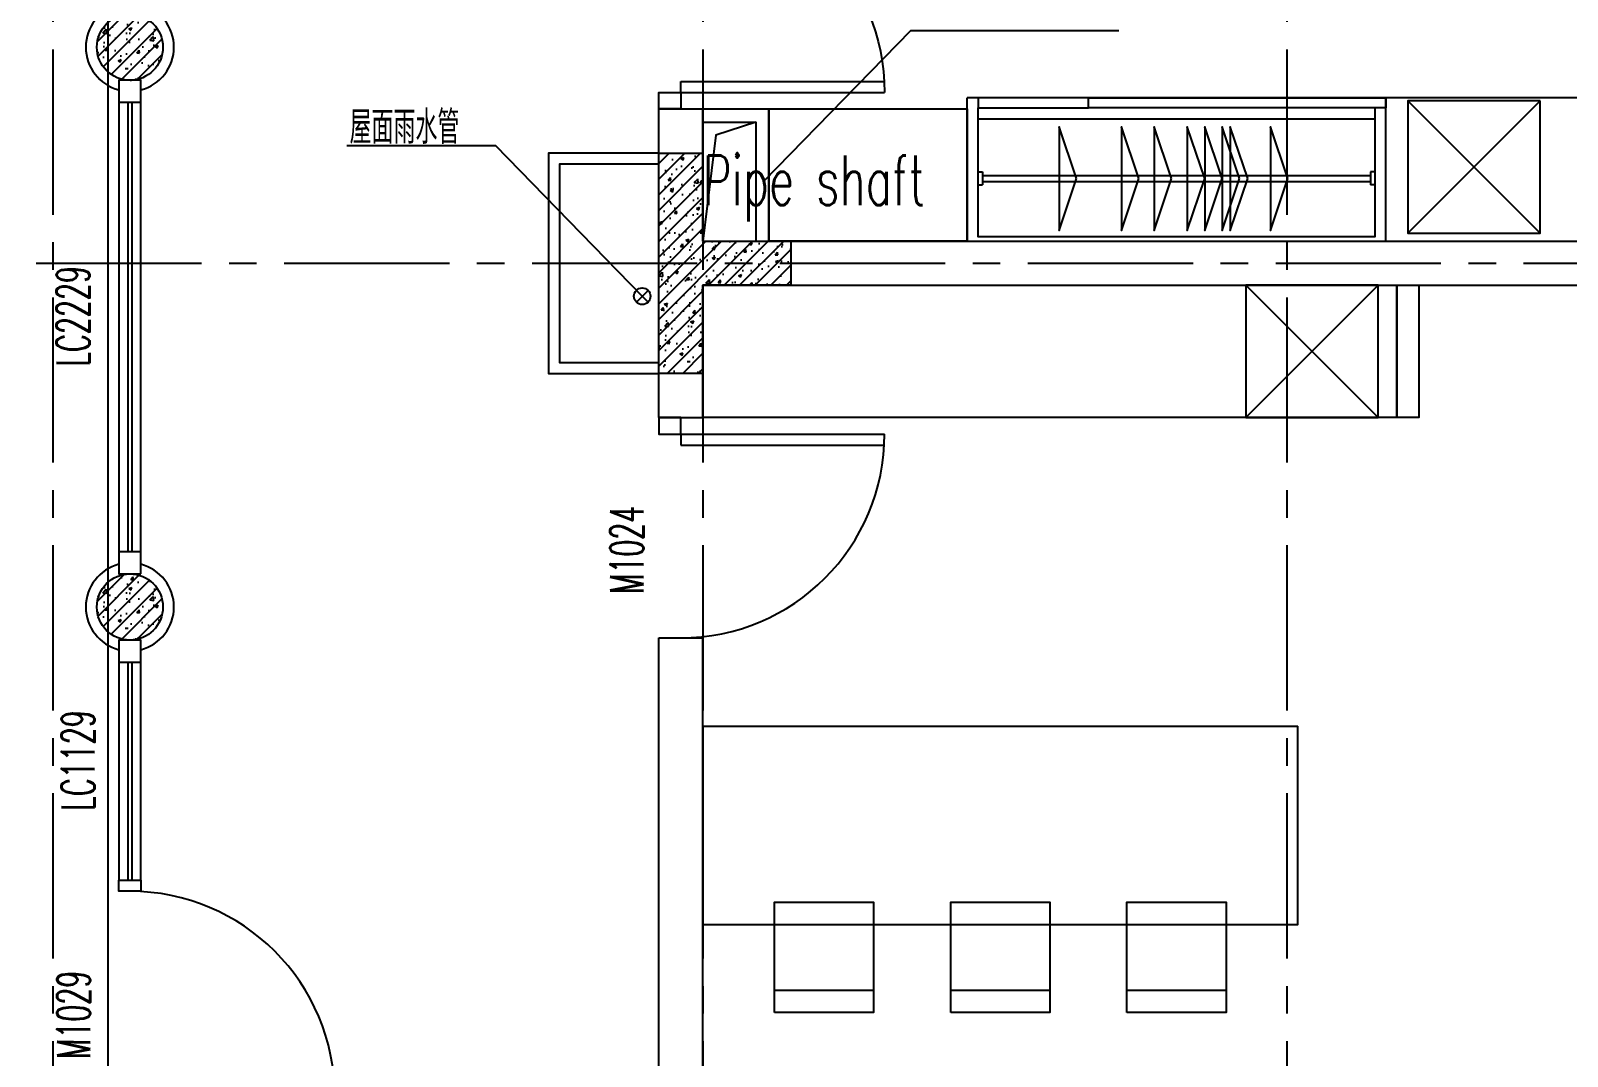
# Model space of a CAD drawing. Extents: x -336292 to -293591, y 7462 to 68263.
# Drawn here: x -328320 to -321346, y 30081 to 34735 of the extents above; entities that cross this region are included whole.
import ezdxf

# ---------------------------------------------------------------- set-up
doc = ezdxf.new("R2010")
doc.units = 0
doc.header["$LTSCALE"] = 1000
doc.header["$MEASUREMENT"] = 0
doc.linetypes.add('ACAD_ISO08W100', pattern=[36, 24, -3, 6, -3])
doc.linetypes.add('Plans$0$CENTER2', pattern=[1.125, 0.75, -0.125, 0.125, -0.125])
doc.layers.get('0').update_dxf_attribs({"linetype": 'CONTINUOUS'})
doc.layers.get('Defpoints').update_dxf_attribs({"linetype": 'CONTINUOUS'})
for name, color, linetype in [('A-COLUMN', 1, 'CONTINUOUS'), ('A-COLUMN-hatch', 252, 'CONTINUOUS'), ('A-DOTE', 8, 'ACAD_ISO08W100'), ('A-FIN-GRAN', 34, 'CONTINUOUS'), ('A-FUR', 251, 'CONTINUOUS'), ('A-LINE', 8, 'CONTINUOUS'), ('A-NOTE', 150, 'CONTINUOUS'), ('A-RAIN', 6, 'CONTINUOUS'), ('A-TEXT-CN', 31, 'CONTINUOUS'), ('A-WALL', 2, 'CONTINUOUS'), ('A-WINDOW', 4, 'CONTINUOUS'), ('A-WINDOW-TEXT', 93, 'CONTINUOUS'), ('Plans$0$Grid', 9, 'Plans$0$CENTER2')]:
    doc.layers.add(name, color=color, linetype=linetype)
doc.styles.add('_HZTXT', font='tjromans.shx', dxfattribs={"width": 0.7, "bigfont": 'tjhztxt.shx'})
doc.styles.add('PRC-S', font='tjromans.shx', dxfattribs={"width": 0.7, "bigfont": 'tjhztxt.shx'})
doc.styles.add('TONGJI-FONT', font='simplex.shx', dxfattribs={"width": 0.65})

# ---------------------------------------------------------------- blocks, each defined once
blk = doc.blocks.new('Grid')
at = {"layer": 'Plans$0$Grid', "color": 8}
for p, q in [((-22498.22963262349, 23319.99999610754), (-22498.22963262349, -15380.00000389246)), ((-19548.22963262349, 23319.99999610754), (-19548.22963262349, -15380.00000389246)), ((-16898.22963262349, 23319.99999610754), (-16898.22963262349, -15380.00000389246)), ((-28198.2296326235, -2400.000003892463), (8601.770367376506, -2400.000003892463))]:
    blk.add_line(p, q, dxfattribs=at)
blk = doc.blocks.new('D10')
for p, q in [((75.00000000023283, 0), (74.99999999988358, 925)), ((125.0000000001164, 0), (124.9999999998254, 923.6476599997841)), ((75.00000000023283, 0), (125.0000000001164, 0))]:
    blk.add_line(p, q)
blk.add_lwpolyline([(75.00000000023283, 0), (0, 0), (0, -99.99999999976717), (75.00000000011642, -99.99999999976717)], close=True)
blk.add_arc((75.00000000023283, 0), 925, 0, 90)
blk = doc.blocks.new('dr-1000_swing')
at = {"layer": 'A-WINDOW', "xscale": -1, "rotation": 270}
blk.add_blockref('D10', (99.99999999976717, -3.783498e-10), dxfattribs=at)
blk = doc.blocks.new('A$C052B07B1')
at = {"layer": 'A-FIN-GRAN'}
for start, end in [(104.477512185936, 255.522487814064), (284.477512185936, 75.52248781406404)]:
    blk.add_arc((2.7285e-12, 1.819e-12), 200, start, end, dxfattribs=at)
at = {"layer": 'A-WINDOW'}
for points in [[(-49.99999999999727, 250.0000000000018), (-49.99999999999727, 150.0000000000018), (50.00000000000273, 150.0000000000018), (50.00000000000273, 250.0000000000018)], [(-49.99999999999727, -149.9999999999982), (-49.99999999999727, -249.9999999999982), (50.00000000000273, -249.9999999999982), (50.00000000000273, -149.9999999999982)]]:
    blk.add_lwpolyline(points, close=True, dxfattribs=at)
blk = doc.blocks.new('Columes')
at = {"layer": 'A-COLUMN-hatch'}
h = blk.add_hatch(dxfattribs=at)
h.set_pattern_fill('钢筋混凝土', color=256, scale=20, style=0)
h.set_pattern_definition([(45, (-13779.38220149273, 9229.999999031425), (-35.35533905932737, 35.35533905932738), []), (50, (-13779.38220149273, 9229.999999031425), (143.4520365201507, -12.55042699651902), [15, -165]), (355, (-13779.38220149273, 9229.999999031425), (-27.7502667226, 150.4384267400024), [12, -132]), (100.4514, (-13767.42786549273, 9228.954131031425), (115.7018763428043, 137.8879084121907), [12.748038, -140.2284224]), (46.1842, (-13779.38220149273, 9269.999999031425), (213.4482097251289, -33.10380286580362), [22.5, -247.5]), (96.63560000000001, (-13761.59485249273, 9267.241337631425), (186.9325411097407, 194.8235741800883), [19.1220576, -210.3426]), (351.1842, (-13779.38220149273, 9269.999999031425), (186.9323890267254, 194.8237201850649), [18, -198]), (21, (-13759.38220149273, 9259.999999031425), (119.3814104236923, -80.52377813306776), [15, -165]), (326.0000000000001, (-13759.38220149273, 9259.999999031425), (48.66306638431634, 145.0300090093706), [12, -132]), (71.4514, (-13749.43375489273, 9253.289677831424), (168.044525716298, 64.50609934199048), [12.748038, -140.2284224]), (37.50000000000001, (-13779.38220149273, 9229.999999031425), (2.431971063458134, 66.5787707662623), [0, -130.4, 0, -134, 0, -132.5]), (7.499999999999999, (-13779.38220149273, 9229.999999031425), (52.61390748842972, 78.88234237647205), [0, -76.39999999999999, 0, -127.4, 0, -50.5]), (327.5, (-13823.98220149273, 9229.999999031425), (106.7644872344818, -4.51097434687596), [0, -50, 0, -156, 0, -207]), (317.5, (-13843.98220149273, 9229.999999031425), (116.6372338684772, 20.02099646646353), [0, -65, 0, -103.6, 0, -147])])
edge = h.paths.add_edge_path()
edge.add_arc((-13629.38220149273, 9379.999999031425), 150, 0, 360)
h = blk.add_hatch(dxfattribs=at)
h.set_pattern_fill('钢筋混凝土', color=256, scale=20, style=0)
h.set_pattern_definition([(45, (-11229.38219558448, 7899.999998953659), (-35.35533905932737, 35.35533905932738), []), (50, (-11229.38219558448, 7899.999998953659), (143.4520365201507, -12.55042699651902), [15, -165]), (355, (-11229.38219558448, 7899.999998953659), (-27.7502667226, 150.4384267400024), [12, -132]), (100.4514, (-11217.42785958448, 7898.954130953659), (115.7018763428043, 137.8879084121907), [12.748038, -140.2284224]), (46.1842, (-11229.38219558448, 7939.999998953659), (213.4482097251289, -33.10380286580362), [22.5, -247.5]), (96.63560000000001, (-11211.59484658448, 7937.241337553659), (186.9325411097407, 194.8235741800883), [19.1220576, -210.3426]), (351.1842, (-11229.38219558448, 7939.999998953659), (186.9323890267254, 194.8237201850649), [18, -198]), (21, (-11209.38219558448, 7929.999998953659), (119.3814104236923, -80.52377813306776), [15, -165]), (326.0000000000001, (-11209.38219558448, 7929.999998953659), (48.66306638431634, 145.0300090093706), [12, -132]), (71.4514, (-11199.43374898448, 7923.289677753659), (168.044525716298, 64.50609934199048), [12.748038, -140.2284224]), (37.50000000000001, (-11229.38219558448, 7899.999998953659), (2.431971063458134, 66.5787707662623), [0, -130.4, 0, -134, 0, -132.5]), (7.499999999999999, (-11229.38219558448, 7899.999998953659), (52.61390748842972, 78.88234237647205), [0, -76.39999999999999, 0, -127.4, 0, -50.5]), (327.5, (-11273.98219558448, 7899.999998953659), (106.7644872344818, -4.51097434687596), [0, -50, 0, -156, 0, -207]), (317.5, (-11293.98219558448, 7899.999998953659), (116.6372338684772, 20.02099646646353), [0, -65, 0, -103.6, 0, -147])])
h.paths.add_polyline_path([(-11229.38219558448, 8899.999998953659), (-11029.38219558448, 8899.999998953659), (-11029.38219558448, 8499.999998953659), (-10629.38219558448, 8499.999998953659), (-10629.38219558448, 8299.999998953659), (-11029.38219558448, 8299.999998953659), (-11029.38219558448, 7899.999998953659), (-11229.38219558448, 7899.999998953659)])
h = blk.add_hatch(dxfattribs=at)
h.set_pattern_fill('钢筋混凝土', color=256, scale=20, style=0)
h.set_pattern_definition([(45, (-13779.38220149273, 6689.999999031425), (-35.35533905932737, 35.35533905932738), []), (50, (-13779.38220149273, 6689.999999031425), (143.4520365201507, -12.55042699651902), [15, -165]), (355, (-13779.38220149273, 6689.999999031425), (-27.7502667226, 150.4384267400024), [12, -132]), (100.4514, (-13767.42786549273, 6688.954131031424), (115.7018763428043, 137.8879084121907), [12.748038, -140.2284224]), (46.1842, (-13779.38220149273, 6729.999999031425), (213.4482097251289, -33.10380286580362), [22.5, -247.5]), (96.63560000000001, (-13761.59485249273, 6727.241337631424), (186.9325411097407, 194.8235741800883), [19.1220576, -210.3426]), (351.1842, (-13779.38220149273, 6729.999999031425), (186.9323890267254, 194.8237201850649), [18, -198]), (21, (-13759.38220149273, 6719.999999031425), (119.3814104236923, -80.52377813306776), [15, -165]), (326.0000000000001, (-13759.38220149273, 6719.999999031425), (48.66306638431634, 145.0300090093706), [12, -132]), (71.4514, (-13749.43375489273, 6713.289677831424), (168.044525716298, 64.50609934199048), [12.748038, -140.2284224]), (37.50000000000001, (-13779.38220149273, 6689.999999031425), (2.431971063458134, 66.5787707662623), [0, -130.4, 0, -134, 0, -132.5]), (7.499999999999999, (-13779.38220149273, 6689.999999031425), (52.61390748842972, 78.88234237647205), [0, -76.39999999999999, 0, -127.4, 0, -50.5]), (327.5, (-13823.98220149273, 6689.999999031425), (106.7644872344818, -4.51097434687596), [0, -50, 0, -156, 0, -207]), (317.5, (-13843.98220149273, 6689.999999031425), (116.6372338684772, 20.02099646646353), [0, -65, 0, -103.6, 0, -147])])
edge = h.paths.add_edge_path()
edge.add_arc((-13629.38220149273, 6839.999999031425), 150, 0, 360)
blk.add_lwpolyline([(-11229.38219558448, 8899.999998953659), (-11029.38219558448, 8899.999998953659), (-11029.38219558448, 8499.999998953659), (-10629.38219558448, 8499.999998953659), (-10629.38219558448, 8299.999998953659), (-11029.38219558448, 8299.999998953659), (-11029.38219558448, 7899.999998953659), (-11229.38219558448, 7899.999998953659)], close=True)
for centre in [(-13629.38220149273, 9379.999999031425), (-13629.38220149273, 6839.999999031425)]:
    blk.add_circle(centre, 150)
blk = doc.blocks.new('RAIN PIPE@100x100')
for p, q in [((-26.51650429448637, -26.51650429449728), (26.51650429448637, 26.51650429449728)), ((-26.51650429448637, 26.51650429449728), (26.51650429448637, -26.51650429449728))]:
    blk.add_line(p, q)
blk.add_circle((0, 0), 37.5)

msp = doc.modelspace()

# ---------------------------------------------------------------- linework, layer by layer
at = {"layer": 'A-FIN-GRAN'}
for points in [[(-325469.5293752297, 34179.81240980745), (-325969.5293752296, 34179.81240980745), (-325969.5293752296, 33179.81240980745), (-325469.5293752297, 33179.81240980745)], [(-325469.5293752297, 34129.81240980745), (-325919.5293752296, 34129.81240980745), (-325919.5293752296, 33229.81240980745), (-325469.5293752297, 33229.81240980745)]]:
    msp.add_lwpolyline(points, dxfattribs=at)
at = {"layer": 'A-FUR'}
for p, q in [((-318269.5293700804, 34429.81241689885), (-324069.5293689901, 34429.8123940817)), ((-324069.529369124, 33779.81240980745), (-324069.5293689901, 34429.81239408169)), ((-322169.5293720204, 33779.81337119772), (-322169.529371809, 34429.81337118375)), ((-321469.5293719943, 33816.69099734344), (-322069.5293718332, 34416.69099750466)), ((-321469.5293718331, 34416.69099734344), (-322069.5293719945, 33816.69099750466)), ((-324019.5293690141, 34334.81529122901), (-322219.5293718573, 34334.81337121174)), ((-324019.7124171116, 34034.81585176461), (-323999.7124171107, 34034.81585175815)), ((-324019.5293690951, 34094.81529331567), (-323999.7124170948, 34094.81529331013)), ((-323999.7124170948, 34094.81529331013), (-323999.7124171107, 34034.81585175815)), ((-323999.5293690869, 34078.43387863257), (-322239.5293719319, 34078.43195862549)), ((-323999.5293690962, 34049.81529122342), (-322239.5293719403, 34049.81337121727)), ((-322239.5293719272, 34094.81337121727), (-322239.529371945, 34034.81392966437)), ((-322219.7124199259, 34094.81337121169), (-322239.5293719272, 34094.81337121727)), ((-322219.529371945, 34034.81392965884), (-322239.529371945, 34034.81392966437)), ((-322205.0512159315, 32979.8124078374), (-322805.0512157657, 33579.8124080041)), ((-322205.0512157657, 33579.8124078374), (-322805.0512159315, 32979.81240800317)), ((-325269.5293777203, 31579.81243097052), (-322569.5293776905, 31579.81243098542)), ((-324494.5293776905, 30379.81243097052), (-324944.5293777203, 30379.81243097052)), ((-323694.5293777054, 30379.81243100032), (-324144.5293777203, 30379.81243097052)), ((-322894.5293777054, 30379.81243097052), (-323344.5293777203, 30379.81243098542))]:
    msp.add_line(p, q, dxfattribs=at)
for points in [[(-324019.5293689901, 34429.81529121691), (-324019.5293689992, 34384.81529123087), (-323519.5293720166, 34384.81337148955), (-323519.5293720027, 34429.8133714821)], [(-322169.5293718276, 34429.81337118468), (-322169.5293718471, 34384.81337119678), (-323519.5293720166, 34384.81337148955), (-323519.5293720027, 34429.8133714821)], [(-321469.5293718331, 34416.69099734344), (-322069.5293718332, 34416.69099750466), (-322069.5293719945, 33816.69099750466), (-321469.5293719943, 33816.69099734344)], [(-323573.022639416, 34063.43195900733), (-323652.0119214335, 34298.12484345625), (-323652.0119215694, 33828.73907460498)], [(-323290.1872662378, 34063.43195892641), (-323369.1765482573, 34298.12484337532), (-323369.1765483913, 33828.73907452406)], [(-323142.4408962138, 34063.4319588844), (-323221.4301782323, 34298.12484333331), (-323221.4301783672, 33828.73907448205)], [(-322991.6855490336, 34063.43195884062), (-323070.6748310521, 34298.12484328954), (-323070.674831187, 33828.73907443827)], [(-322912.696266949, 34063.43195881734), (-322991.6855489665, 34298.12484326626), (-322991.6855491024, 33828.73907441499)], [(-322833.7069848634, 34063.43195879499), (-322912.696266881, 34298.1248432439), (-322912.6962670168, 33828.73907439264)], [(-322796.4841737736, 34063.43195878381), (-322875.4734557921, 34298.12484323366), (-322875.473455927, 33828.73907438146)], [(-322613.8436867229, 34063.43195873176), (-322692.8329687405, 34298.12484318151), (-322692.8329688754, 33828.73907432931)], [(-325269.5293750435, 33579.81241062701), (-322119.5293735533, 33579.81241684406), (-322119.5293735533, 32979.81241684406), (-325269.529375416, 32979.81240898789)], [(-322205.0512157657, 33579.8124078374), (-322805.0512157657, 33579.8124080041), (-322805.0512159315, 32979.81240800317), (-322205.0512159315, 32979.8124078374)], [(-324944.5293776905, 30279.81243098542), (-324944.5293777203, 30779.81243098542), (-324494.5293777054, 30779.81243097052), (-324494.5293777203, 30279.81243097052)], [(-324144.5293777054, 30279.81243097052), (-324144.5293777203, 30779.81243097052), (-323694.5293777054, 30779.81243095562), (-323694.5293777054, 30279.81243095562)], [(-323344.5293776905, 30279.81243098542), (-323344.5293777054, 30779.81243097052), (-322894.5293777054, 30779.81243098542), (-322894.5293777054, 30279.81243098542)]]:
    msp.add_lwpolyline(points, close=True, dxfattribs=at)
for points in [[(-322219.5293718415, 34384.81337121174), (-322219.529372013, 33799.81337122851), (-324019.5293691679, 33799.81529125602), (-324019.5293689992, 34384.81529123087)], [(-322019.5293769312, 33579.81240800374), (-322019.5293769312, 32979.81240800374), (-322119.5293769312, 32979.81240800364), (-322119.5293769312, 33579.81240800364)], [(-325269.5293777203, 31579.81243097052), (-325269.5293777054, 30679.81243095562), (-322569.5293776905, 30679.81243097052), (-322569.5293776905, 31579.81243098542)]]:
    msp.add_lwpolyline(points, dxfattribs=at)
at = {"layer": 'A-LINE'}
for p, q in [((-327969.5293812873, 34486.6073292145), (-327969.5293812873, 32293.01749055593)), ((-327969.5293812873, 31946.6073292145), (-327969.5293812873, 29729.81240980745))]:
    msp.add_line(p, q, dxfattribs=at)
for points in [[(-325269.5293752305, 34379.81240980736), (-324969.5293752305, 34379.81240980736), (-324969.5293752305, 33779.81240980745)], [(-325269.5293752305, 34319.81240980736), (-325029.5293752305, 34319.81240980736), (-325029.5293752305, 33779.81240980745)], [(-325029.5293752305, 34319.81240980736), (-325210.0869264495, 34260.45391606937), (-325269.5293551989, 33779.81240980745)]]:
    msp.add_lwpolyline(points, dxfattribs=at)
msp.add_lwpolyline([(-324969.5293752305, 34379.81240980736), (-324069.529369124, 34379.81240980736), (-324069.529369124, 33779.81240980746), (-324969.5293752305, 33779.81240980746)], close=True, dxfattribs=at)
at = {"layer": 'A-NOTE'}
for points in [[(-323381.228941412, 34734.49448440312), (-324327.4780889992, 34734.49448442047), (-324993.7669864871, 34049.81241009775)], [(-326885.370142629, 34214.49448411282), (-326210.8182727177, 34214.49448413016), (-325544.5293752298, 33529.81240980745)]]:
    msp.add_lwpolyline(points, dxfattribs=at)
at = {"layer": 'A-WALL'}
for p, q in [((-325469.5293752297, 34187.83137423695), (-325469.5293752296, 34379.81240980744)), ((-325469.5293752298, 34379.81240980745), (-325269.5293752297, 34379.81240980745)), ((-325269.5293752297, 34187.83137423695), (-325269.5293752297, 34379.81240980744)), ((-325469.5293752297, 32979.81240980745), (-325469.5293752297, 34187.83137423695)), ((-325269.5293752297, 33779.81240980745), (-325269.5293752297, 34187.83137423695)), ((-324869.5293752297, 33779.81240980746), (-316669.5293752297, 33779.81240980745)), ((-325269.5293752298, 32979.81240980746), (-325269.5293752297, 33579.81240980745)), ((-324869.5293752297, 33579.81240980745), (-316669.5293752297, 33579.81240980745)), ((-325469.5293752298, 32979.81240980745), (-325269.5293752297, 32979.81240980745)), ((-325469.5293752297, 29679.81240980745), (-325469.5293752297, 31979.81240980745)), ((-325469.5293752298, 31979.81240980745), (-325269.5293752297, 31979.81240980745)), ((-325269.5293752297, 29479.81240980745), (-325269.5293752298, 31979.81240980745))]:
    msp.add_line(p, q, dxfattribs=at)
at = {"layer": 'A-WINDOW'}
for p, q in [((-327919.5293812873, 34409.81240988522), (-327919.5293812873, 32369.81240988522)), ((-327879.52938052, 34409.81240988522), (-327879.52938052, 32369.81240988522)), ((-327859.5293805195, 32369.81240988522), (-327859.5293805195, 34409.81240988522)), ((-327819.5293805408, 32369.81240988522), (-327819.5293811379, 34409.81240988522)), ((-327919.5293812873, 31869.81240988522), (-327919.5293812872, 30879.81240980745)), ((-327879.52938052, 31869.81240988522), (-327879.52938052, 30879.81240980745)), ((-327859.5293805195, 30879.81240980745), (-327859.5293805195, 31869.81240988522)), ((-327819.5293805441, 30879.81240980745), (-327819.5293811379, 31869.81240988522))]:
    msp.add_line(p, q, dxfattribs=at)
msp.add_lwpolyline([(-327919.5293812872, 30879.81240980745), (-327819.5293805441, 30879.81240980745), (-327819.5293805441, 30829.81240980745), (-327919.5293812872, 30829.81240980745)], close=True, dxfattribs=at)
at = {"layer": 'A-WINDOW', "ltscale": 15}
msp.add_arc((-327869.5293752297, 29899.81240980745), 930, 0, 90, dxfattribs=at)
at = {"layer": 'Defpoints', "color": 6}
msp.add_lwpolyline([(-327969.5293748602, 47319.81241092451), (-327969.5293752297, 25179.81240980745), (-316469.5293752297, 25179.81240980745), (-316469.5293752297, 42179.81240980745)], dxfattribs=at)

# ---------------------------------------------------------------- block references
at = {"layer": 'A-COLUMN'}
msp.add_blockref('Columes', (-314240.1471796452, 25279.81241085379), dxfattribs=at)
at = {"layer": 'A-DOTE'}
msp.add_blockref('Grid', (-305721.2997426062, 36079.81241369991), dxfattribs=at)
at = {"layer": 'A-LINE', "rotation": 180}
for p in [(-327869.5293811379, 34659.81240988522), (-327869.5293811379, 32119.81240988522)]:
    msp.add_blockref('A$C052B07B1', p, dxfattribs=at)
at = {"layer": 'A-RAIN', "rotation": 90}
msp.add_blockref('RAIN PIPE@100x100', (-325544.5293752298, 33529.81240980745), dxfattribs=at)
at = {"layer": 'A-WINDOW', "ltscale": 15}
msp.add_blockref('dr-1000_swing', (-325469.5293752298, 34379.81240980744), dxfattribs=at)
at = {"layer": 'A-WINDOW', "ltscale": 15, "xscale": -1, "rotation": 180}
msp.add_blockref('dr-1000_swing', (-325469.5293752298, 32979.81240980746), dxfattribs=at)

# ---------------------------------------------------------------- texts
at = {"layer": 'A-NOTE', "style": 'PRC-S', "width": 0.7}
msp.add_text('屋面雨水管', height=149.9999999999999, rotation=359.9999999966649, dxfattribs=at).set_placement((-326872.5650313408, 34221.5205870826))
at = {"layer": 'A-TEXT-CN', "style": 'TONGJI-FONT', "width": 0.65}
msp.add_text('Pipe shaft', height=225, dxfattribs=at).set_placement((-325269.5293752297, 33943.80767035554))
at = {"layer": 'A-WINDOW-TEXT', "style": '_HZTXT', "oblique": 0.6, "width": 0.6}
for s, p in [('LC2229', (-328052.0983475277, 33210.84536185814)), ('M1024', (-325539.2013108817, 32177.36256807123)), ('LC1129', (-328029.4628161023, 31195.24141534808)), ('M1029', (-328050.2710605216, 30067.28503999539))]:
    msp.add_text(s, height=150, rotation=90, dxfattribs=at).set_placement(p)

doc.saveas('drawing.dxf')
